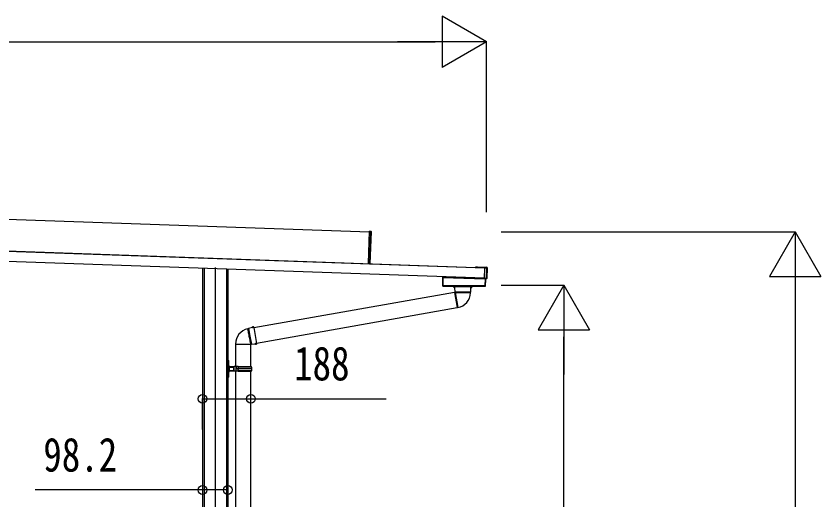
# Model space of a CAD drawing. Units: millimetres, scale not verified. Extents: x -16820 to 16820, y -11880 to 11880.
# Drawn here: x 1770 to 4900, y -6614 to -4733 of the extents above; entities that cross this region are included whole.
import ezdxf
from ezdxf.enums import TextEntityAlignment as Align

# ---------------------------------------------------------------- set-up
doc = ezdxf.new("R2010")
doc.units = ezdxf.units.MM
doc.header["$LTSCALE"] = 60
for name, color, linetype in [('0-3_YKK_12', 2, 'Continuous'), ('0-4_YKK_A1', 4, 'Continuous'), ('0-5_YKK_D', 6, 'Continuous')]:
    doc.layers.add(name, color=color, linetype=linetype)
doc.styles.add('ＭＳ ゴシック', font='')
doc.styles.get('ＭＳ ゴシック').set_extended_font_data('MS Gothic')

msp = doc.modelspace()

# ---------------------------------------------------------------- linework, layer by layer
at = {"layer": '0-3_YKK_12'}
msp.add_line((2545.08, -8482.5), (2545.08, -5711.04), dxfattribs=at)
at = {"layer": '0-4_YKK_A1'}
for p, q in [((3144.54, -5573.03), (-831.04, -5434.2)), ((3593.42, -5713.28), (-1401.59, -5538.85)), ((3593.44, -5712.78), (-1401.57, -5538.35)), ((3140.26, -5695.46), (3144.64, -5570.03)), ((3144.64, -5570.03), (3144.66, -5569.53)), ((3150.16, -5570.56), (3144.64, -5570.03)), ((3144.66, -5569.53), (3150.17, -5570.06)), ((3145.75, -5696.65), (3150.16, -5570.56)), ((3150.63, -5570.58), (3146.22, -5696.67)), ((3150.16, -5570.56), (3150.63, -5570.58)), ((3592.04, -5752.76), (-1403.22, -5578.32)), ((3143.74, -5696.08), (3140.74, -5695.97)), ((3143.71, -5697.08), (3143.74, -5696.08)), ((2495.08, -5714.45), (2495.08, -7980.17)), ((2501.94, -5714.69), (2501.94, -8480.17)), ((2588.22, -5717.7), (2588.22, -8480.17)), ((2593.28, -5717.88), (2593.28, -7980.17)), ((3144.21, -5697.09), (3144.22, -5696.8)), ((3144.21, -5697.1), (3144.21, -5697.09)), ((3144.22, -5696.8), (3144.22, -5696.6)), ((3144.22, -5696.8), (3145.77, -5696.85)), ((3145.75, -5696.65), (3146.22, -5696.67)), ((3559.7, -5710.46), (3557.7, -5710.39)), ((3559.77, -5708.46), (3559.7, -5710.46)), ((3593.48, -5711.64), (3559.7, -5710.46)), ((3559.77, -5708.46), (3597.24, -5709.77)), ((3564.14, -5710.72), (3564.21, -5708.72)), ((3570.14, -5710.93), (3570.21, -5708.93)), ((3570.21, -5708.93), (3580.2, -5709.28)), ((3580.13, -5711.28), (3580.2, -5709.28)), ((3580.2, -5709.28), (3586.2, -5709.49)), ((3586.13, -5711.49), (3586.2, -5709.49)), ((3586.2, -5709.49), (3599.69, -5709.96)), ((3593.44, -5712.71), (3593.43, -5712.78)), ((3593.45, -5712.37), (3593.47, -5711.69)), ((3593.45, -5712.37), (3593.45, -5712.37)), ((3593.47, -5711.74), (3593.48, -5711.39)), ((3593.47, -5711.69), (3593.47, -5711.64)), ((3593.47, -5711.69), (3593.47, -5711.69)), ((3593.47, -5711.74), (3600.71, -5712)), ((3594.68, -5711.44), (3593.48, -5711.39)), ((3593.48, -5711.39), (3593.48, -5711.39)), ((3594.68, -5711.44), (3593.48, -5711.39)), ((3594.69, -5709.78), (3594.65, -5710.88)), ((3594.68, -5711.44), (3594.68, -5711.44)), ((3595.29, -5711.35), (3595.28, -5711.42)), ((3595.29, -5711.35), (3601.18, -5711.55)), ((3597.19, -5711.41), (3597.24, -5709.77)), ((3597.24, -5709.77), (3599.24, -5709.84)), ((3599.24, -5709.84), (3599.18, -5711.48)), ((3599.24, -5709.84), (3601.74, -5709.93)), ((3599.26, -5753.55), (3600.69, -5712.5)), ((3601.19, -5712.51), (3599.76, -5753.57)), ((3601.67, -5712.07), (3600.2, -5754.04)), ((3600.71, -5712), (3600.69, -5712.5)), ((3600.71, -5712), (3601.18, -5711.55)), ((3601.19, -5754.44), (3602.7, -5710.96)), ((3601.67, -5712.07), (3601.19, -5712.51)), ((3601.22, -5752.04), (3602.58, -5713.06)), ((3429.21, -5747.07), (3429.21, -5783.25)), ((3429.56, -5782.9), (3429.56, -5747.08)), ((3429.58, -5749.4), (3429.58, -5782.88)), ((3429.58, -5749.4), (3429.96, -5749.42)), ((3429.86, -5747.1), (3429.86, -5749.1)), ((3430.26, -5749.12), (3429.88, -5749.1)), ((3429.96, -5749.42), (3430.26, -5749.42)), ((3429.96, -5749.42), (3429.96, -5782.5)), ((3430.08, -5748.9), (3430.08, -5747.1)), ((3430.26, -5749.42), (3430.27, -5749.12)), ((3430.27, -5749.12), (3593.07, -5754.8)), ((3430.43, -5748.92), (3430.73, -5748.93)), ((3430.43, -5748.92), (3430.73, -5748.92)), ((3430.73, -5748.92), (3430.73, -5747.13)), ((3592.58, -5754.59), (3430.73, -5748.93)), ((3592, -5753.8), (3591.99, -5754.15)), ((3591.99, -5754.15), (3593.19, -5754.19)), ((3591.99, -5754.15), (3591.99, -5754.15)), ((3591.99, -5754.15), (3593.19, -5754.19)), ((3599.24, -5754.05), (3592, -5753.8)), ((3592.02, -5753.3), (3599.26, -5753.55)), ((3592.59, -5754.17), (3592.58, -5754.59)), ((3592.88, -5754.6), (3592.58, -5754.59)), ((3592.88, -5754.6), (3592.89, -5754.18)), ((3595.09, -5754.87), (3593.07, -5754.8)), ((3593.13, -5754.44), (3593.16, -5753.64)), ((3593.17, -5754.81), (3593.19, -5754.19)), ((3600.67, -5754.92), (3593.17, -5754.66)), ((3593.19, -5754.19), (3593.19, -5754.19)), ((3593.79, -5754.25), (3593.79, -5754.32)), ((3599.68, -5754.53), (3593.79, -5754.32)), ((3594.79, -5782.89), (3595.76, -5755.2)), ((3595.73, -5756.47), (3594.81, -5782.91)), ((3595.09, -5754.87), (3595.08, -5755.17)), ((3595.47, -5754.89), (3595.09, -5754.87)), ((3595.14, -5783.26), (3596.08, -5756.48)), ((3595.38, -5755.18), (3595.76, -5755.2)), ((3595.72, -5756.17), (3595.79, -5756.17)), ((3596.08, -5756.48), (3595.73, -5756.47)), ((3598.12, -5754.93), (3595.91, -5754.85)), ((3599.26, -5753.55), (3599.24, -5754.05)), ((3599.68, -5754.53), (3599.24, -5754.05)), ((3599.76, -5753.57), (3599.26, -5753.55)), ((3599.76, -5753.57), (3600.2, -5754.04)), ((3429.21, -5783.25), (3429.56, -5782.9)), ((3429.86, -5783.2), (3429.51, -5783.55)), ((3429.51, -5783.55), (3474.77, -5783.55)), ((3429.56, -5782.9), (3429.58, -5782.9)), ((3429.96, -5782.5), (3429.58, -5782.88)), ((3429.86, -5783.18), (3429.86, -5783.2)), ((3474.77, -5783.2), (3429.86, -5783.2)), ((3429.88, -5783.18), (3430.26, -5782.8)), ((3429.88, -5783.18), (3594.49, -5783.18)), ((3430.26, -5782.5), (3429.96, -5782.5)), ((3594.12, -5782.5), (3430.26, -5782.5)), ((3475.57, -5785.12), (3473.42, -5785.91)), ((3473.42, -5785.91), (3473.42, -5789.56)), ((3473.42, -5785.91), (3473.48, -5785.91)), ((3473.42, -5789.56), (3475.66, -5790.37)), ((3473.42, -5789.56), (3473.48, -5789.56)), ((3473.55, -5788.64), (3473.55, -5786.82)), ((3474.77, -5783.68), (3474.77, -5783.18)), ((3474.77, -5783.68), (3539.77, -5783.68)), ((3474.92, -5784.12), (3474.92, -5783.68)), ((3474.92, -5784.12), (3474.92, -5784.62)), ((3474.92, -5784.12), (3539.92, -5784.12)), ((3474.92, -5784.62), (3475.06, -5784.62)), ((3475.57, -5785.12), (3475.7, -5785.12)), ((3475.66, -5790.37), (3475.93, -5805.65)), ((3475.7, -5785.12), (3475.92, -5785.12)), ((3475.88, -5789.46), (3475.82, -5786.02)), ((3538.92, -5785.12), (3475.92, -5785.12)), ((3538.91, -5805.65), (3539.18, -5790.37)), ((3538.92, -5785.12), (3539.14, -5785.12)), ((3538.96, -5789.46), (3539.03, -5786.02)), ((3539.14, -5785.12), (3539.27, -5785.12)), ((3539.18, -5790.37), (3541.42, -5789.56)), ((3541.42, -5785.91), (3539.27, -5785.12)), ((3539.77, -5783.68), (3539.77, -5783.18)), ((3594.51, -5783.2), (3539.77, -5783.2)), ((3539.77, -5783.55), (3594.84, -5783.55)), ((3539.79, -5784.62), (3539.92, -5784.62)), ((3539.92, -5784.12), (3539.92, -5783.68)), ((3539.92, -5784.12), (3539.92, -5784.62)), ((3541.29, -5788.64), (3541.29, -5786.82)), ((3541.36, -5785.91), (3541.42, -5785.91)), ((3541.36, -5789.56), (3541.42, -5789.56)), ((3541.42, -5789.56), (3541.42, -5785.91)), ((3594.12, -5782.5), (3594.12, -5782.8)), ((3594.12, -5782.8), (3594.49, -5783.18)), ((3594.79, -5782.89), (3594.42, -5782.51)), ((3594.51, -5783.2), (3594.51, -5783.18)), ((3594.84, -5783.55), (3594.51, -5783.2)), ((3594.79, -5782.91), (3594.81, -5782.91)), ((3594.81, -5782.91), (3595.14, -5783.26)), ((3475.51, -5807.49), (2694.63, -5945.18)), ((3475.51, -5807.49), (3485.96, -5866.77)), ((3477.52, -5808.55), (3475.75, -5808.86)), ((3475.93, -5805.65), (3476.98, -5807.21)), ((3475.93, -5805.65), (3538.91, -5805.65)), ((3477.31, -5807.36), (3487.74, -5866.51)), ((3482.28, -5807.61), (3537.59, -5807.61)), ((3537.53, -5809.23), (3537.59, -5807.61)), ((3537.59, -5807.61), (3538.91, -5805.65)), ((2705.09, -6004.46), (3485.96, -5866.77)), ((3485.72, -5865.39), (3487.49, -5865.08)), ((2689.18, -5944.45), (2674.17, -5947.37)), ((2689.59, -5942.1), (2689.18, -5944.45)), ((2689.2, -5944.58), (2689.18, -5944.45)), ((2693.18, -5941.47), (2689.59, -5942.1)), ((2689.59, -5942.1), (2689.6, -5942.17)), ((2690.11, -5944.51), (2693.49, -5943.85)), ((2690.51, -5942.08), (2692.31, -5941.76)), ((2694.33, -5943.45), (2693.18, -5941.47)), ((2693.18, -5941.47), (2693.2, -5941.53)), ((2694.33, -5943.45), (2694.35, -5943.58)), ((2694.35, -5943.58), (2705.37, -6006.06)), ((2672.47, -5949.01), (2670.89, -5949.35)), ((2674.17, -5947.37), (2672.47, -5949.01)), ((2672.47, -5949.01), (2682.08, -6003.48)), ((2674.17, -5947.37), (2679.64, -5978.38)), ((2623.13, -6008.33), (2683.19, -6008.33)), ((2623.18, -6008.33), (2623.18, -6096)), ((2679.64, -5978.38), (2685.11, -6009.4)), ((2683.38, -6096), (2683.38, -6008.62)), ((2683.39, -6008.63), (2685.11, -6009.4)), ((2685.11, -6009.4), (2700.21, -6007.01)), ((2700.21, -6007.01), (2700.18, -6006.87)), ((2700.21, -6007.01), (2701.4, -6009.07)), ((2701.39, -6009.01), (2701.4, -6009.07)), ((2701.4, -6009.07), (2704.99, -6008.44)), ((2702.28, -6008.78), (2704.07, -6008.47)), ((2704.98, -6008.38), (2704.99, -6008.44)), ((2704.99, -6008.44), (2705.39, -6006.18)), ((2705.37, -6006.06), (2705.39, -6006.18)), ((2594.28, -6077.8), (2594.28, -6071.5)), ((2594.28, -6077.8), (2593.28, -6077.8)), ((2594.28, -6105), (2594.28, -6077.8)), ((2596.28, -6072.41), (2596.45, -6078.13)), ((2597.99, -6095.76), (2598.09, -6099)), ((2615.28, -6099), (2598.1, -6099)), ((2598.1, -6099), (2598.28, -6105)), ((2598.94, -6096), (2615.28, -6096)), ((2615.28, -6096), (2618.28, -6096)), ((2615.28, -6099), (2615.28, -6096)), ((2615.28, -6100.5), (2615.28, -6099)), ((2618.28, -6100.5), (2615.28, -6100.5)), ((2615.28, -6100.51), (2615.28, -6109.5)), ((2616.26, -6100.51), (2615.28, -6100.51)), ((2618.28, -6100.51), (2616.26, -6100.51)), ((2616.26, -6109.5), (2616.26, -6100.51)), ((2626.28, -6096), (2618.28, -6096)), ((2626.29, -6100.51), (2624.28, -6100.51)), ((2626.28, -6100.5), (2626.28, -6096)), ((2626.29, -6096), (2626.29, -6100.51)), ((2633.31, -6096), (2626.29, -6096)), ((2626.29, -6105), (2626.29, -6100.51)), ((2633.54, -6096), (2633.31, -6096)), ((2633.54, -6096), (2633.95, -6096)), ((2633.95, -6096), (2685.28, -6096)), ((2686.28, -6098), (2634.98, -6098)), ((2685.28, -6098), (2685.28, -6096)), ((2594.28, -6105), (2593.28, -6105)), ((2594.28, -6132.2), (2593.28, -6132.2)), ((2594.28, -6105), (2597.28, -6105)), ((2594.28, -6132.2), (2594.28, -6105)), ((2594.28, -6132.2), (2596.45, -6131.87)), ((2594.28, -6138.5), (2594.28, -6132.2)), ((2596.45, -6131.87), (2596.28, -6137.59)), ((2597.28, -6105), (2596.45, -6131.87)), ((2597.28, -6105), (2598.28, -6105)), ((2598.09, -6111), (2597.99, -6114.24)), ((2598.28, -6105), (2598.1, -6111)), ((2598.1, -6111), (2615.28, -6111)), ((2615.28, -6114), (2598.94, -6114)), ((2616.26, -6109.5), (2615.28, -6109.5)), ((2615.28, -6109.5), (2618.28, -6109.5)), ((2615.28, -6111), (2615.28, -6109.5)), ((2615.28, -6114), (2615.28, -6111)), ((2618.28, -6114), (2615.28, -6114)), ((2618.28, -6109.5), (2616.26, -6109.5)), ((2623.18, -6114), (2623.18, -6923.5)), ((2626.29, -6109.5), (2624.28, -6109.5)), ((2626.28, -6109.5), (2624.28, -6109.5)), ((2626.28, -6114), (2626.28, -6109.5)), ((2626.29, -6109.5), (2626.29, -6105)), ((2632.79, -6105), (2626.29, -6105)), ((2626.29, -6114), (2626.29, -6109.5)), ((2633.31, -6114), (2626.29, -6114)), ((2632.79, -6105), (2632.79, -6105)), ((2632.79, -6105), (2632.79, -6105)), ((2632.87, -6105), (2632.87, -6105)), ((2686.78, -6105), (2633.04, -6105)), ((2633.54, -6114), (2633.31, -6114)), ((2633.54, -6114), (2633.95, -6114)), ((2633.95, -6114), (2685.28, -6114)), ((2686.28, -6112), (2634.98, -6112)), ((2683.38, -6923.5), (2683.38, -6114)), ((2685.28, -6114), (2685.28, -6112)), ((2593.28, -6138.5), (2594.28, -6138.5)), ((2594.28, -6138.5), (2596.28, -6137.59))]:
    msp.add_line(p, q, dxfattribs=at)
for points in [[(3145.77, -5696.85), (3145.95, -5696.89), (3146.12, -5696.94), (3146.36, -5697.07), (3146.56, -5697.16), (3146.61, -5697.17), (3146.7, -5697.18), (3146.71, -5697.18)], [(3557.72, -5708.49), (3557.65, -5710.49), (3592.89, -5711.72)], [(3557.7, -5710.39), (3557.77, -5708.39), (3559.77, -5708.46)], [(3557.72, -5708.49), (3564.21, -5708.72), (3570.21, -5708.93)], [(3592, -5753.8), (3592.02, -5753.3), (3593.45, -5712.24), (3593.47, -5711.74)], [(3593.44, -5712.71), (3593.44, -5712.71), (3593.45, -5712.37)], [(3601.19, -5712.51), (3600.69, -5712.5), (3593.45, -5712.24)], [(3595.28, -5711.42), (3595.23, -5711.42), (3595.18, -5711.44)], [(3430.43, -5747.11), (3430.43, -5748.92), (3430.08, -5748.9)], [(3430.26, -5782.5), (3430.26, -5749.42), (3595.08, -5755.17), (3594.12, -5782.5)], [(3593.7, -5754.23), (3593.73, -5754.24), (3593.79, -5754.25)], [(3594.12, -5782.5), (3594.42, -5782.51), (3595.38, -5755.18), (3595.08, -5755.17)], [(3430.26, -5782.5), (3430.26, -5782.8), (3594.12, -5782.8)], [(3473.48, -5785.91), (3474.93, -5785.39), (3475.7, -5785.12)], [(3475.8, -5790.37), (3474.98, -5790.09), (3473.48, -5789.56)], [(3475.82, -5786.02), (3474.93, -5786.33), (3473.55, -5786.82)], [(3473.55, -5788.64), (3474.98, -5789.15), (3475.88, -5789.46)], [(3538.96, -5789.46), (3539.87, -5789.15), (3541.29, -5788.64)], [(3541.29, -5786.82), (3539.91, -5786.33), (3539.03, -5786.02)], [(3541.36, -5789.56), (3539.86, -5790.09), (3539.05, -5790.37)], [(3539.14, -5785.12), (3539.91, -5785.39), (3541.36, -5785.91)], [(3477.31, -5807.36), (3476.97, -5807.19), (3477, -5807.2)], [(3537.53, -5809.23), (3537.5, -5809.18), (3536.86, -5809.03), (3535.35, -5808.89), (3533.11, -5808.77), (3530.06, -5808.65), (3526.46, -5808.55), (3522.2, -5808.45), (3517.65, -5808.36), (3512.68, -5808.27), (3507.69, -5808.18), (3502.56, -5808.09), (3497.7, -5808), (3492.98, -5807.91), (3488.79, -5807.81), (3485.02, -5807.71), (3482.28, -5807.61)], [(2689.2, -5944.58), (2689.34, -5943.73), (2689.6, -5942.17)], [(2690.51, -5942.08), (2690.26, -5943.57), (2690.11, -5944.51)], [(2693.49, -5943.85), (2693.03, -5943.03), (2692.31, -5941.76)], [(2693.2, -5941.53), (2693.95, -5942.87), (2694.35, -5943.58)], [(2683.4, -6008.61), (2683.34, -6008.53), (2683.19, -6008.33), (2683.18, -6008.3), (2683.04, -6008.04), (2682.62, -6006.36), (2682.08, -6003.48), (2681.51, -6000.8), (2680.77, -5997.21), (2679.93, -5993), (2679.04, -5988.5), (2678.09, -5983.6), (2677.13, -5978.7), (2676.15, -5973.66), (2675.23, -5968.91), (2674.32, -5964.31), (2673.51, -5960.25), (2672.76, -5956.61), (2672.13, -5953.7), (2671.61, -5951.44), (2671.22, -5950), (2670.94, -5949.37), (2670.89, -5949.35)], [(2701.39, -6009.01), (2700.61, -6007.63), (2700.18, -6006.87)], [(2701.06, -6006.63), (2702.77, -6006.36), (2704.46, -6006.1)], [(2701.06, -6006.63), (2701.53, -6007.47), (2702.28, -6008.78)], [(2704.07, -6008.47), (2704.31, -6007.03), (2704.46, -6006.1)], [(2705.37, -6006.06), (2705.23, -6006.86), (2704.98, -6008.38)], [(2596.28, -6072.41), (2594.28, -6071.5), (2593.28, -6071.5)], [(2594.28, -6077.8), (2596.45, -6078.13), (2597.28, -6105)], [(2626.28, -6114), (2618.28, -6114), (2618.28, -6096)], [(2626.28, -6100.5), (2624.28, -6100.5), (2624.28, -6109.5)], [(2633.31, -6096), (2632.92, -6100.46), (2632.79, -6105)], [(2633.04, -6105), (2632.87, -6105), (2632.79, -6105), (2626.29, -6105)]]:
    msp.add_lwpolyline(points, dxfattribs=at)
for centre, radius, start, end in [((3148.11, -5570.24), 2.07, 351.06854, 4.93146), ((3150.13, -5570.56), 0.5, 358, 84.5), ((3140.76, -5695.47), 0.5, 178, 268), ((3143.73, -5696.58), 0.5, 358, 88), ((3146.75, -5696.68), 1, 178, 189.53696), ((3147.01, -5696.97), 1.25, 174.55789, 188.42908), ((3146.72, -5696.68), 0.5, 178, 268), ((3594.92, -5707.43), 4.01, 266.55184, 273.90119), ((3599.59, -5712.96), 3, 358, 88), ((3600.69, -5712.5), 0.501, 358.24971, 87.75029), ((3601.71, -5710.93), 1, 358, 88), ((3430.26, -5749.42), 0.3, 88.05611, 180.04719), ((3430.26, -5749.42), 0.3, 88.19064, 179.87538), ((3430.26, -5749.42), 0.3, 90.16173, 180.04449), ((3430.26, -5749.28), 0.159, 86.02272, 89.97728), ((3593.08, -5754.6), 0.2, 178, 268), ((3593.17, -5757.9), 3.71, 81.82188, 89.76035), ((3595.08, -5755.17), 0.3, 357.94657, 87.94647), ((3598.22, -5751.93), 3, 268, 358), ((3599.25, -5753.55), 0.501, 268.24971, 357.75029), ((3600.69, -5754.42), 0.5, 268, 358), ((3429.86, -5782.9), 0.301, 180.24971, 269.75029), ((3430.26, -5782.5), 0.301, 180.24971, 269.75029), ((3470.81, -5786.57), 2.75, 354.81691, 13.99327), ((3469.9, -5788.82), 3.66, 348.38866, 2.80116), ((3475.92, -5784.12), 1, 180, 270), ((3475.92, -5784.62), 1, 180, 220.49583), ((3473.26, -5785.9), 2.56, 357.19737, 17.56812), ((3473.98, -5789.75), 1.92, 340.91849, 8.46572), ((3538.92, -5784.12), 1, 270, 0), ((3541.46, -5789.69), 2.51, 174.83553, 195.78026), ((3540.94, -5785.81), 1.93, 159.00896, 186.22555), ((3538.92, -5784.62), 1, 319.50417, 0), ((3544.94, -5786.64), 3.66, 168.38866, 182.80116), ((3544.03, -5788.89), 2.75, 174.81691, 193.99327), ((3594.12, -5782.5), 0.301, 270.23913, 357.76087), ((3594.51, -5782.9), 0.301, 270.23913, 357.76087), ((3481.14, -5781.49), 26.14, 261.58885, 272.50926), ((3477.27, -5807.12), 60.3, 280, 358.00006), ((2689.5, -5942.69), 1.92, 260.91849, 288.46572), ((2689.7, -5938.51), 3.66, 268.38866, 282.80116), ((2692.08, -5939.02), 2.75, 274.81691, 293.99327), ((2693.17, -5941.31), 2.56, 277.19737, 297.56812), ((2683.43, -6008.33), 60.3, 101.99843, 180), ((2701.27, -6009.14), 2.51, 94.83553, 115.78026), ((2702.51, -6011.53), 2.75, 94.81691, 113.99327), ((2704.88, -6012.03), 3.66, 88.38866, 102.80116), ((2705, -6007.95), 1.93, 79.00896, 106.22555), ((2598.94, -6094), 2, 181.7624, 241.44015), ((2598.94, -6094), 2, 241.44015, 270), ((2713.8, -6104.98), 80.75, 173.61461, 180.01355), ((2635.16, -6096.35), 1.66, 167.69464, 263.49512), ((2635.74, -6096.2), 1.81, 173.59328, 264.82407), ((2637.53, -6105), 49.25, 0, 8.17123), ((2598.94, -6116), 2, 118.55985, 178.2376), ((2598.94, -6116), 2, 90, 118.55985), ((2710.67, -6105.01), 77.89, 179.99307, 186.62466), ((2632.84, -6105.22), 0.226, 80.79578, 102.71983), ((2713.8, -6105.02), 80.75, 179.98461, 186.38348), ((2635.11, -6113.6), 1.61, 94.66451, 194.14319), ((2635.81, -6113.85), 1.86, 96.97139, 184.61125), ((2637.53, -6105), 49.25, 351.83186, 0.00306)]:
    msp.add_arc(centre, radius, start, end, dxfattribs=at)
for centre, major_axis, ratio, start_param, end_param in [((3145.13, -5696.83), (-4.91, 0.17), 0.061049, 1.383687, 1.5707963), ((3594.68, -5711.4), (0.6, -0.021), 0.061163, 4.712389, 6.2831853), ((3595.28, -5711.65), (-0.01, -0.3), 0.998135, 3.1415927, 3.9540495), ((3601.16, -5712.05), (0.367, 0.342), 0.99628, 5.4996506, 7.06672), ((3429.88, -5749.4), (-0.3, 0.01), 0.998133, 4.7490956, 6.3180268), ((3429.88, -5748.9), (-0.2, 0.007), 0.998133, 1.607503, 3.1764341), ((3429.96, -5748.92), (0, 0.5), 0.061125, 3.1027435, 3.1394501), ((3430.26, -5748.92), (0.007, 0.2), 0.854479, 3.1782993, 4.712389), ((3430.26, -5748.92), (0.47, -0.016), 0.425228, 4.7490956, 6.2831853), ((3430.26, -5748.92), (-0.011, 0.2), 0.151815, 3.0913179, 3.1280246), ((3430.23, -5748.92), (0.201, -0.007), 0.992577, 6.2831853, 6.3180268), ((3430.23, -5748.92), (-0.501, 0.017), 0.998133, 3.1415927, 3.1764341), ((3593.08, -5754.6), (0.5, -0.017), 0.4, 3.1415927, 4.712389), ((3593.19, -5754.22), (0.6, -0.021), 0.061163, 6.2831853, 7.8539816), ((3593.8, -5754.02), (-0.01, -0.3), 0.998135, 5.4698757, 6.2831853), ((3595.46, -5755.19), (0.3, -0.01), 0.998135, 6.2831853, 7.8539816), ((3595.43, -5756.46), (-0.211, 0.226), 0.940706, 3.9575341, 4.2425381), ((3595.78, -5756.47), (0.3, -0.01), 0.998135, 0, 1.5707963), ((3599.7, -5754.03), (0.342, -0.367), 0.99628, 5.4996506, 7.06672), ((3429.51, -5783.25), (-0.213, -0.213), 0.99628, 5.4996506, 7.06672), ((3429.88, -5782.88), (0.213, 0.213), 0.99628, 2.358058, 3.9251274), ((3594.49, -5782.88), (-0.209, 0.217), 0.996405, 2.3754474, 3.9077379), ((3594.84, -5783.25), (0.209, -0.217), 0.996405, 5.5170401, 7.0493305), ((2598.09, -6098.84), (1, 0.031), 0.162205, 3.1415927, 4.7026633), ((2598.19, -6102), (-0.1, 3), 0.333136, 6.2716543, 6.28138), ((2615.28, -6098.51), (3, 0), 0.162278, 4.712389, 6.2831853), ((2598.09, -6111.16), (1, -0.031), 0.162205, 1.580522, 3.1415927), ((2598.19, -6108), (0.1, 3), 0.333136, 3.143398, 3.1531236), ((2615.28, -6111.49), (3, 0), 0.162278, 6.2831853, 7.8539816)]:
    msp.add_ellipse(centre, major_axis=major_axis, ratio=ratio, start_param=start_param, end_param=end_param, dxfattribs=at)
at = {"layer": '0-5_YKK_D'}
for p, q in [((3600.07, -4833.2), (3426.86, -4733.2)), ((3426.86, -4733.2), (3426.86, -4933.2)), ((-1209.92, -4833.2), (3400.07, -4833.2)), ((3600.07, -4833.2), (3253.66, -4833.2)), ((3600.07, -4833.2), (3426.86, -4933.2)), ((3600.07, -5495.59), (3600.07, -4832.2)), ((3656.07, -5572.05), (4801.07, -5572.05)), ((4800.07, -5572.05), (4700.07, -5745.25)), ((4800.07, -5572.05), (4900.07, -5745.25)), ((4800.07, -5572.05), (4800.07, -5918.46)), ((4700.07, -5745.25), (4900.07, -5745.25)), ((3656.07, -5780), (3901.07, -5780)), ((3900.07, -5780), (3800.07, -5953.21)), ((3900.07, -5780), (4000.07, -5953.21)), ((3900.07, -5780), (3900.07, -6126.41)), ((4800.07, -5772.05), (4800.07, -7780)), ((3800.07, -5953.21), (4000.07, -5953.21)), ((3900.07, -7780), (3900.07, -5980)), ((2495.08, -6341.32), (2495.08, -6220.32)), ((2683.38, -6341.32), (2683.38, -6220.32))]:
    msp.add_line(p, q, dxfattribs=at)
for points in [[(2495.08, -6221.32), (2683.38, -6221.32), (3209.78, -6221.32)], [(2593.28, -6575.94), (2495.08, -6575.94), (1843.88, -6575.94)]]:
    msp.add_lwpolyline(points, dxfattribs=at)
for centre in [(2495.08, -6221.32), (2683.38, -6221.32), (2495.08, -6575.94), (2593.28, -6575.94)]:
    msp.add_circle(centre, 17, dxfattribs=at)

# ---------------------------------------------------------------- texts
at = {"layer": '0-5_YKK_D', "style": 'ＭＳ ゴシック', "width": 0.8}
for s, p in [('188', (2851.38, -6189.32)), ('98.2', (1875.88, -6543.94))]:
    msp.add_text(s, height=132, dxfattribs=at).set_placement(p, align=Align.BOTTOM_LEFT)

doc.saveas('drawing.dxf')
